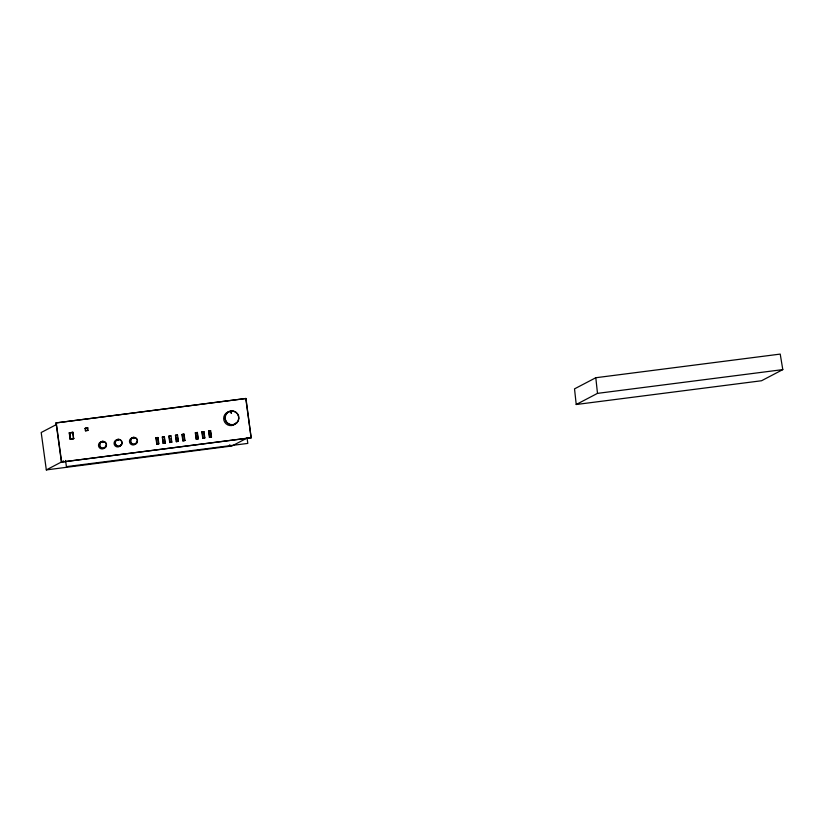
<?xml version="1.0" encoding="UTF-8"?>
<svg xmlns="http://www.w3.org/2000/svg" width="824" height="824" viewBox="0 0 824 824"><rect width="100%" height="100%" fill="white"/><g stroke="black" fill="none" stroke-linecap="round" stroke-linejoin="round"><path stroke-width="1.24" d="M56.063 422.908L245.974 398.486L251.145 437.771L61.429 462.089L56.063 422.908L245.974 398.486M56.238 424.638L41.2 432.507L46.319 469.907L230.123 446.217L229.958 444.97M69.237 432.868L72.975 432.301L73.604 438.708L70.091 439.151L69.237 432.868L72.975 432.301M85.099 428.387L87.828 427.913L87.828 430.458L85.428 430.767L85.099 428.387L87.828 427.913M85.428 430.767L88.158 430.283M70.091 439.151L73.83 438.584M46.319 469.907L63.51 460.915M61.429 462.089L251.341 437.668M155.921 437.874L157.981 437.513A52.386 8.003 82.7 0 1 158.847 443.796L156.787 444.157L155.921 437.874L157.981 437.513M162.307 437.05L164.367 436.689A52.386 8.003 82.7 0 1 165.222 442.982L163.173 443.343L162.307 437.05L164.367 436.689M168.879 436.205L170.939 435.844A52.386 8.003 82.7 0 1 171.804 442.138L169.744 442.498L168.879 436.205L170.939 435.844M156.787 444.157L158.847 443.796M175.45 435.371L177.51 435.01A52.386 8.003 82.7 0 1 178.375 441.293L176.315 441.654L175.45 435.371L177.51 435.01M163.173 443.343L165.222 442.982M181.991 434.526L184.04 434.166A52.386 8.003 82.7 0 1 184.906 440.459L182.846 440.819L181.991 434.526L184.04 434.166M169.744 442.498L171.804 442.138M176.315 441.654L178.375 441.293M195.319 432.816L197.379 432.456A52.386 8.003 82.7 0 1 198.244 438.749L196.184 439.11L195.319 432.816L197.379 432.456M182.846 440.819L184.906 440.459M201.89 431.982L203.95 431.622A52.386 8.003 82.7 0 1 204.815 437.904L202.756 438.265L201.89 431.982L203.95 431.622M208.575 431.117L210.635 430.756A52.386 8.003 82.7 0 1 211.5 437.05L209.44 437.41L208.575 431.117L210.635 430.756M196.184 439.11L198.244 438.749M202.756 438.265L204.815 437.904M209.44 437.41L211.5 437.05M229.628 445.135L230.123 446.217M247.746 437.719L231.626 446.155L229.803 446.392M595.804 377.732L574.524 388.866L576.223 404.502L761.531 380.75L782.8 369.616L780.225 354.093L595.804 377.732L597.493 393.367L576.223 404.502M72.821 432.528L69.741 432.93L70.545 438.77L73.614 438.378M231.513 413.236L231.225 411.083M102.938 442.406L102.722 441.314A3.327 2.987 11 0 0 102.258 441.376L102.475 442.467L102.815 441.51M118.543 440.407L118.316 439.316A3.327 2.987 11 0 0 117.863 439.377L118.079 440.469L118.419 439.511M133.91 438.44L133.694 437.348A3.327 2.987 11 0 0 133.231 437.4L133.447 438.502L133.787 437.534M597.493 393.367L782.8 369.616M245.779 398.589L251.145 437.771M247.128 438.44L247.808 443.405L66.414 466.652L65.57 460.451M230.823 411.135L231.122 413.288M210.563 432.147L211.253 437.173M203.878 433.002L204.568 438.038M197.307 433.846L197.997 438.873M183.803 434.299L184.658 440.583M177.613 437.647L178.128 441.427M171.042 438.492L171.557 442.261M164.47 439.336L164.985 443.106M157.734 437.637L158.424 442.673M133.323 437.596L133.447 438.502M117.956 439.563L118.079 440.469M102.351 441.561L102.475 442.467M85.428 428.212L85.748 430.591M72.749 432.415L73.604 438.708M69.463 432.744L70.318 439.038M56.248 422.805L61.615 461.986M236.519 422.465A7.076 6.973 62.4 0 1 227.712 424.916A7.076 6.973 62.4 0 1 223.953 416.46A7.076 6.973 62.4 0 1 231.688 411.588M208.822 430.993A52.386 8.003 82.7 0 1 209.687 437.287M202.138 431.848A52.386 8.003 82.7 0 1 203.003 438.141M195.566 432.693A52.386 8.003 82.7 0 1 196.431 438.986M182.228 434.403A52.386 8.003 82.7 0 1 183.093 440.686M175.697 435.237A52.386 8.003 82.7 0 1 176.563 441.53M169.126 436.081A52.386 8.003 82.7 0 1 169.991 442.375M162.555 436.926A52.386 8.003 82.7 0 1 163.41 443.209M156.169 437.74A52.386 8.003 82.7 0 1 157.034 444.033M136.516 441.952A3.584 3.533 62.4 0 1 132.324 444.888A3.584 3.533 62.4 0 1 129.574 440.49A3.584 3.533 62.4 0 1 134.034 437.977M120.953 444.661A3.584 3.533 62.4 0 1 116.874 446.835A3.584 3.533 62.4 0 1 114.103 443.044A3.584 3.533 62.4 0 1 117.41 439.789M105.503 446.175A3.584 3.533 62.4 0 1 101.105 448.792A3.584 3.533 62.4 0 1 98.674 444.218A3.584 3.533 62.4 0 1 103.299 442.035M224.931 417.428A7.066 6.973 62.4 0 0 235.077 424.216A7.066 6.973 62.4 0 0 235.746 412.031A7.066 6.973 62.4 0 0 224.931 417.428M225.189 417.428A6.85 6.757 62.4 0 0 235.005 424A6.85 6.757 62.4 0 0 235.654 412.206A6.85 6.757 62.4 0 0 225.189 417.428M130.666 440.686A3.358 3.317 62.4 0 0 135.507 443.878A3.358 3.317 62.4 0 0 135.785 438.09A3.358 3.317 62.4 0 0 130.666 440.686M130.408 440.686A3.584 3.533 62.4 0 0 135.579 444.095A3.584 3.533 62.4 0 0 135.867 437.915A3.584 3.533 62.4 0 0 130.408 440.686M115.298 442.653A3.358 3.317 62.4 0 0 120.139 445.846A3.358 3.317 62.4 0 0 120.417 440.057A3.358 3.317 62.4 0 0 115.298 442.653M115.041 442.653A3.584 3.533 62.4 0 0 120.211 446.062A3.584 3.533 62.4 0 0 120.5 439.882A3.584 3.533 62.4 0 0 115.041 442.653M99.694 444.651A3.358 3.317 62.4 0 0 104.535 447.844A3.358 3.317 62.4 0 0 104.813 442.055A3.358 3.317 62.4 0 0 99.694 444.651M99.436 444.661A3.584 3.533 62.4 0 0 104.607 448.06A3.584 3.533 62.4 0 0 104.895 441.891A3.584 3.533 62.4 0 0 99.436 444.661"/></g></svg>
